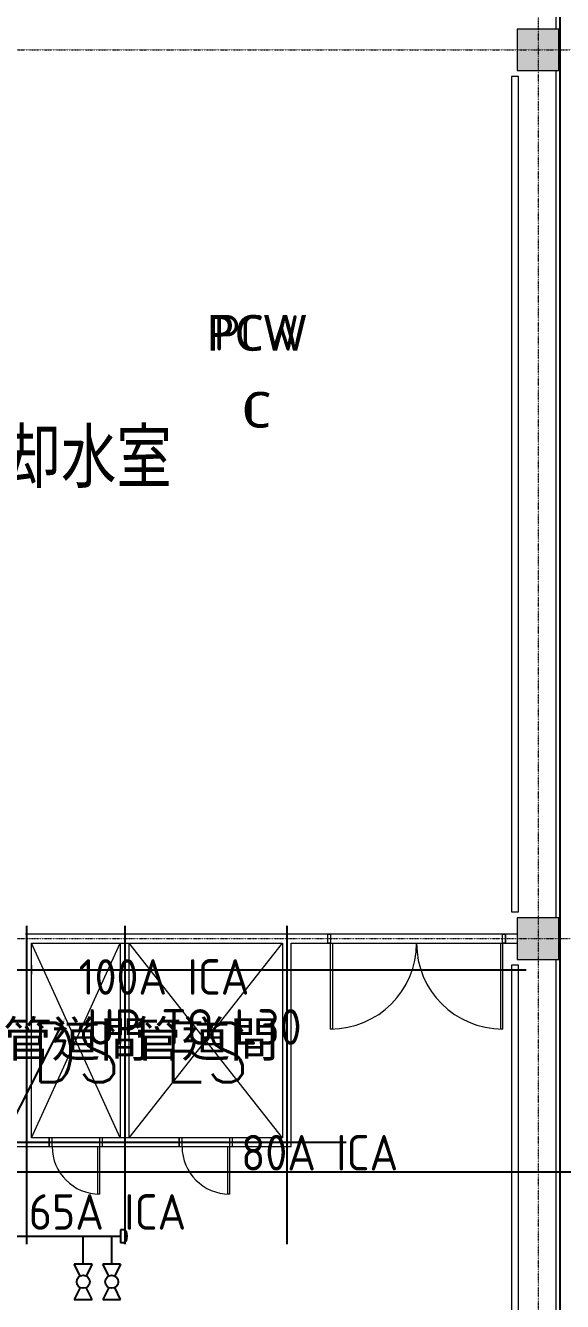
# Model space of a CAD drawing. Extents: x -32000 to 290600, y -29000 to 131250.
# Drawn here: x 9350 to 18412, y 23877 to 45409 of the extents above; entities that cross this region are included whole.
import ezdxf
from ezdxf.enums import TextEntityAlignment as Align

# ---------------------------------------------------------------- set-up
doc = ezdxf.new("R2010")
doc.units = 0
doc.header["$LTSCALE"] = 10
for name, pattern in [('H12PL2$0$JJP_三點線', [0.9, 0.3, -0.15, 0, -0.15, 0, -0.15, 0, -0.15]), ('XFM7P20ICA$0$CENTERK3', [2.749, 2.5, -0.083, 0.083, -0.083]), ('XFM7P20ICA$0$H12PL2$0$JJP_三點線', [0.9, 0.3, -0.15, 0, -0.15, 0, -0.15, 0, -0.15])]:
    doc.linetypes.add(name, pattern=pattern)
for name, color, linetype in [('H12PL2$0$A-OBJE-2D', 252, 'Continuous'), ('H12PL2$0$A-WALL-IN', 252, 'Continuous'), ('H12PL2$0$A-ZONE', 252, 'Continuous'), ('H12PL2$0$Door', 252, 'Continuous'), ('H12PL2$0$S-COL', 252, 'Continuous'), ('H12PL2$0$S-GRID', 252, 'Continuous'), ('XFM7P20ICA$0$H12PL2$0$A-WALL-IN', 252, 'Continuous'), ('XFM7P20ICA$0$H12PL2$0$A-ZONE', 252, 'Continuous'), ('XFM7P20ICA$0$H12PL2$0$Hattch', 252, 'Continuous'), ('XFM7P20ICA$0$H12PL2$0$S-COL', 252, 'Continuous'), ('XFM7P20ICA$0$H12PL2$0$S-GRID', 252, 'Continuous'), ('XFM7P20ICA$0$K-SIN', 252, 'XFM7P20ICA$0$CENTERK3'), ('XFM7P20ICA$0$PIPE-TEXT', 1, 'Continuous'), ('XFM7P20ICA$0$TEXT2', 252, 'Continuous'), ('XFM7P20ICA$0$U-ICA-PIPE-P2', 4, 'Continuous'), ('XFM7P20ICA$0$U-ICA-TXT', 3, 'Continuous'), ('XFM7P20ICA$0$U-ICA-VALVE', 2, 'Continuous')]:
    doc.layers.add(name, color=color, linetype=linetype)
doc.styles.add('H12PL2$0$Standard', font='', dxfattribs={"width": 0.8})
doc.styles.add('XFM7P20ICA$0$aa-txt', font='isocp.shx', dxfattribs={"bigfont": 'chineset'})
doc.styles.add('XFM7P20ICA$0$H12PL2$0$Standard', font='isocp.shx', dxfattribs={"bigfont": 'chineset.shx'})
doc.styles.add('XFM7P20ICA$0$TEXT', font='romans.shx', dxfattribs={"width": 0.85, "bigfont": 'BIGFONT.shx'})
doc.styles.get('H12PL2$0$Standard').set_extended_font_data('Microsoft JhengHei')

# ---------------------------------------------------------------- blocks, each defined once
blk = doc.blocks.new('H12PL2')
at = {"layer": 'H12PL2$0$A-OBJE-2D', "lineweight": 0}
for p, q in [((9450, 26640), (10950, 29925)), ((10950, 26640), (9450, 29925)), ((11100, 26640), (13685, 29925)), ((13685, 26640), (11100, 29925))]:
    blk.add_line(p, q, dxfattribs=at)
at = {"layer": 'H12PL2$0$A-WALL-IN', "lineweight": 0}
for p, q in [((14450, 29925), (14450, 30075)), ((17450, 29925), (17450, 30075)), ((9750, 26490), (9750, 26640)), ((10650, 26490), (10650, 26640)), ((11942.5, 26490), (11942.5, 26640)), ((12842.5, 26490), (12842.5, 26640))]:
    blk.add_line(p, q, dxfattribs=at)
at = {"layer": 'H12PL2$0$A-WALL-IN', "lineweight": 0, "flags": 128}
for points in [[(18300, 59650), (18300, 45350)], [(18300, 44650), (18300, 30350)], [(17672, 44550), (17550, 44550)], [(17550, 44550), (17550, 30450)], [(17672, 30450), (17672, 44550)], [(17550, 30450), (17672, 30450)], [(14450, 30075), (9350, 30075)], [(17650, 30075), (17450, 30075)], [(9450, 29550), (9450, 29925)], [(9450, 29925), (10950, 29925)], [(10950, 29925), (10950, 26640)], [(11100, 26640), (11100, 29925)], [(11100, 29925), (13685, 29925)], [(13685, 29925), (13685, 26640)], [(13835, 26640), (13835, 29925)], [(13835, 29925), (14450, 29925)], [(17450, 29925), (17650, 29925)], [(9450, 29400), (9450, 29550)], [(17672, 29550), (17550, 29550)], [(17550, 29550), (17550, 15450)], [(17672, 15450), (17672, 29550)], [(18300, 29650), (18300, 15350)], [(9450, 26640), (9450, 29400)], [(8625, 26490), (9750, 26490)], [(9750, 26640), (9450, 26640)], [(10950, 26640), (10650, 26640)], [(10650, 26490), (11942.5, 26490)], [(11942.5, 26640), (11100, 26640)], [(13685, 26640), (12842.5, 26640)], [(12842.5, 26490), (13835, 26490)], [(13835, 26490), (13835, 26640)]]:
    blk.add_lwpolyline(points, dxfattribs=at)
at = {"layer": 'H12PL2$0$Door', "lineweight": 0}
for p, q in [((14450, 29925), (14450, 30075)), ((14450, 30075), (14500, 30075)), ((14500, 30075), (14500, 29925)), ((17400, 29925), (17400, 30075)), ((17400, 30075), (17450, 30075)), ((17450, 30075), (17450, 29925)), ((14500, 29925), (14450, 29925)), ((14500, 28475), (14500, 29925)), ((14500, 29925), (14530, 29925)), ((14530, 29925), (14530, 28475)), ((17370, 28475), (17370, 29925)), ((17370, 29925), (17400, 29925)), ((17400, 29925), (17400, 28475)), ((17450, 29925), (17400, 29925)), ((14530, 28475), (14500, 28475)), ((17400, 28475), (17370, 28475)), ((9800, 26640), (9750, 26640)), ((9750, 26640), (9750, 26490)), ((9750, 26490), (9800, 26490)), ((9800, 26490), (9800, 26640)), ((10570, 25690), (10570, 26490)), ((10570, 26490), (10600, 26490)), ((10650, 26640), (10600, 26640)), ((10600, 26640), (10600, 26490)), ((10600, 26490), (10600, 25690)), ((10600, 26490), (10650, 26490)), ((10650, 26490), (10650, 26640)), ((11992.5, 26640), (11942.5, 26640)), ((11942.5, 26640), (11942.5, 26490)), ((11942.5, 26490), (11992.5, 26490)), ((11992.5, 26490), (11992.5, 26640)), ((12762.5, 25690), (12762.5, 26490)), ((12762.5, 26490), (12792.5, 26490)), ((12842.5, 26640), (12792.5, 26640)), ((12792.5, 26640), (12792.5, 26490)), ((12792.5, 26490), (12792.5, 25690)), ((12792.5, 26490), (12842.5, 26490)), ((12842.5, 26490), (12842.5, 26640)), ((10600, 25690), (10570, 25690)), ((12792.5, 25690), (12762.5, 25690))]:
    blk.add_line(p, q, dxfattribs=at)
for centre, radius, start, end in [((14500, 29925), 1450, 270, 0), ((17400, 29925), 1450, 180, 270), ((10600, 26490), 800, 180, 270), ((12792.5, 26490), 800, 180, 270)]:
    blk.add_arc(centre, radius, start, end, dxfattribs=at)
at = {"layer": 'H12PL2$0$S-COL', "lineweight": 0, "flags": 128}
for points in [[(17650, 44650), (18350, 44650), (18350, 45350), (17650, 45350)], [(17650, 44650), (18350, 44650), (18350, 45350), (17650, 45350)], [(17650, 29650), (18350, 29650), (18350, 30350), (17650, 30350)], [(17650, 29650), (18350, 29650), (18350, 30350), (17650, 30350)]]:
    blk.add_lwpolyline(points, close=True, dxfattribs=at)
at = {"layer": 'H12PL2$0$S-GRID', "linetype": 'H12PL2$0$JJP_三點線', "lineweight": 0}
for p, q in [((18000, 128250), (18000, -28000)), ((-29000, 45000), (289600, 45000)), ((-29000, 30000), (289600, 30000))]:
    blk.add_line(p, q, dxfattribs=at)
at = {"layer": 'H12PL2$0$A-ZONE', "style": 'H12PL2$0$Standard'}
for s, p in [('PCW', (13248.15, 40522)), ('C', (13248.15, 39224.71)), ('管道間', (10200, 28605.05)), ('管道間', (12392.5, 28605.05))]:
    blk.add_text(s, height=600, dxfattribs=at).set_placement(p, align=Align.TOP_CENTER)
blk = doc.blocks.new('XFM7P20ICA$0$H12PL2')
at = {"layer": 'XFM7P20ICA$0$H12PL2$0$Hattch', "linetype": 'Continuous', "lineweight": 0}
for points in [[(17650, 44650), (18350, 44650), (18350, 45350), (17650, 45350)], [(17650, 44650), (18350, 44650), (18350, 45350), (17650, 45350)], [(17650, 29650), (18350, 29650), (18350, 30350), (17650, 30350)], [(17650, 29650), (18350, 29650), (18350, 30350), (17650, 30350)]]:
    blk.add_hatch(color=256, dxfattribs=at).paths.add_polyline_path(points)
at = {"layer": 'XFM7P20ICA$0$H12PL2$0$A-WALL-IN', "lineweight": 0, "flags": 128}
for points in [[(18300, 59650), (18300, 45350)], [(18300, 44650), (18300, 30350)], [(17672, 44550), (17550, 44550)], [(17550, 44550), (17550, 30450)], [(17672, 30450), (17672, 44550)], [(17550, 30450), (17672, 30450)], [(17650, 30075), (9350, 30075)], [(9450, 29550), (9450, 29925)], [(9450, 29925), (13685, 29925)], [(13685, 29925), (13685, 26640)], [(13835, 26640), (13835, 29925)], [(13835, 29925), (17650, 29925)], [(9450, 29550), (9450, 29400)], [(17672, 29550), (17550, 29550)], [(17550, 29550), (17550, 15450)], [(17672, 15450), (17672, 29550)], [(18300, 29650), (18300, 15350)], [(9450, 26640), (9450, 29400)], [(0, 26490), (13835, 26490)], [(13685, 26640), (9450, 26640)], [(13835, 26490), (13835, 26640)]]:
    blk.add_lwpolyline(points, dxfattribs=at)
at = {"layer": 'XFM7P20ICA$0$H12PL2$0$S-COL', "lineweight": 0, "flags": 128}
for points in [[(17650, 44650), (18350, 44650), (18350, 45350), (17650, 45350)], [(17650, 44650), (18350, 44650), (18350, 45350), (17650, 45350)], [(17650, 29650), (18350, 29650), (18350, 30350), (17650, 30350)], [(17650, 29650), (18350, 29650), (18350, 30350), (17650, 30350)]]:
    blk.add_lwpolyline(points, close=True, dxfattribs=at)
at = {"layer": 'XFM7P20ICA$0$H12PL2$0$S-GRID', "linetype": 'XFM7P20ICA$0$H12PL2$0$JJP_三點線', "lineweight": 0}
for p, q in [((18000, 128250), (18000, -28000)), ((-29000, 45000), (289600, 45000)), ((-29000, 30000), (289600, 30000))]:
    blk.add_line(p, q, dxfattribs=at)
at = {"layer": 'XFM7P20ICA$0$H12PL2$0$A-ZONE', "style": 'XFM7P20ICA$0$H12PL2$0$Standard'}
for s, p in [('PCW', (13248.15, 40522)), ('C', (13248.15, 39224.71))]:
    blk.add_text(s, height=600, dxfattribs=at).set_placement(p, align=Align.TOP_CENTER)
blk = doc.blocks.new('*U484')
for p, q in [((-150, 75), (-49, 25)), ((150, 75), (49, 25)), ((-49, -25), (-150, -75)), ((49, -25), (150, -75))]:
    blk.add_line(p, q)
for points in [[(-150, 75), (-150, -75)], [(150, -75), (150, 75)]]:
    blk.add_lwpolyline(points)
blk.add_circle((0, 0), 55)
blk = doc.blocks.new('XFM7P20ICA$0$Ca-065')
for p, q in [((-3.65, -1.73), (-3.65, 0)), ((3.65, 0), (-3.65, 0)), ((3.65, -1.73), (3.65, 0))]:
    blk.add_line(p, q)
for centre, radius, start, end in [((-2.09, -1.73), 1.56, 180, 241.71546), ((0, 2.16), 5.98, 241.71546, 298.28454), ((2.09, -1.73), 1.56, 298.28454, 0)]:
    blk.add_arc(centre, radius, start, end)
blk = doc.blocks.new('XFM7P20ICA')
at = {"layer": 'XFM7P20ICA$0$K-SIN'}
for p, q in [((18375, -1348.06102), (18375, 95350)), ((9375, 24847.23613), (9375, 30216.97461)), ((11025, 30216.97461), (11025, 24847.23613)), ((13760, 30216.97461), (13760, 24847.23613)), ((-3500, 29475), (17798.14485, 29475)), ((-3500, 26565), (14760, 26565))]:
    blk.add_line(p, q, dxfattribs=at)
at = {"layer": 'XFM7P20ICA$0$PIPE-TEXT'}
blk.add_lwpolyline([(9985.67549, 28601.51085), (9083.28832, 26830.2002), (9083.28832, 26830.2002)], dxfattribs=at)
blk.add_solid([(9850.33687, 28446.00054), (10031.06893, 28690.61437), (9939.44039, 28400.60711)], dxfattribs=at)
at = {"layer": 'XFM7P20ICA$0$U-ICA-PIPE-P2'}
for p, q in [((9088.48162, 26063.464), (19316.30353, 26063.464)), ((9088.48162, 24978.95551), (10905.05939, 24978.95551)), ((10161.41757, 24978.95551), (10952.73087, 24978.95551)), ((10323.50772, 24509.49033), (10323.50772, 24978.95551)), ((10805.21487, 24509.49033), (10805.21487, 24978.95551))]:
    blk.add_line(p, q, dxfattribs=at)
blk.add_blockref('XFM7P20ICA$0$H12PL2', (0, 0))
at = {"layer": 'XFM7P20ICA$0$U-ICA-PIPE-P2', "xscale": 30, "yscale": 30, "zscale": 30, "rotation": 90}
blk.add_blockref('XFM7P20ICA$0$Ca-065', (10952.73087, 24978.95551), dxfattribs=at)
at = {"layer": 'XFM7P20ICA$0$U-ICA-VALVE', "xscale": 2, "yscale": 2, "zscale": 2, "rotation": 270}
for p in [(10323.50772, 24209.49033), (10805.21487, 24209.49033)]:
    blk.add_blockref('*U484', p, dxfattribs=at)
at = {"layer": 'XFM7P20ICA$0$TEXT2', "style": 'XFM7P20ICA$0$TEXT', "width": 0.85}
for s, p in [('生産冷却水室', (9013.53774, 38106.79707)), ('DS', (10202.41092, 28077.32372)), ('ES', (12408.21667, 28077.32372))]:
    blk.add_text(s, height=1000, dxfattribs=at).set_placement(p, align=Align.MIDDLE_CENTER)
at = {"layer": 'XFM7P20ICA$0$U-ICA-TXT', "extrusion": (0, 0, -1), "style": 'XFM7P20ICA$0$aa-txt', "text_generation_flag": 2}
for s, p in [('100A ICA', (-10247.1904, 29053.89108, 0)), ('UP TO L30', (-10389.19888, 28209.5487, 0))]:
    blk.add_text(s, height=600, dxfattribs=at).set_placement(p)
at = {"layer": 'XFM7P20ICA$0$U-ICA-TXT', "style": 'XFM7P20ICA$0$aa-txt'}
for s, p in [('80A ICA', (12990.43552, 26087.45259)), ('65A ICA', (9405.81119, 25088.03472))]:
    blk.add_text(s, height=600, dxfattribs=at).set_placement(p)

msp = doc.modelspace()

# ---------------------------------------------------------------- block references
for name in ['H12PL2', 'XFM7P20ICA']:
    msp.add_blockref(name, (0, 0))

doc.saveas('drawing.dxf')
